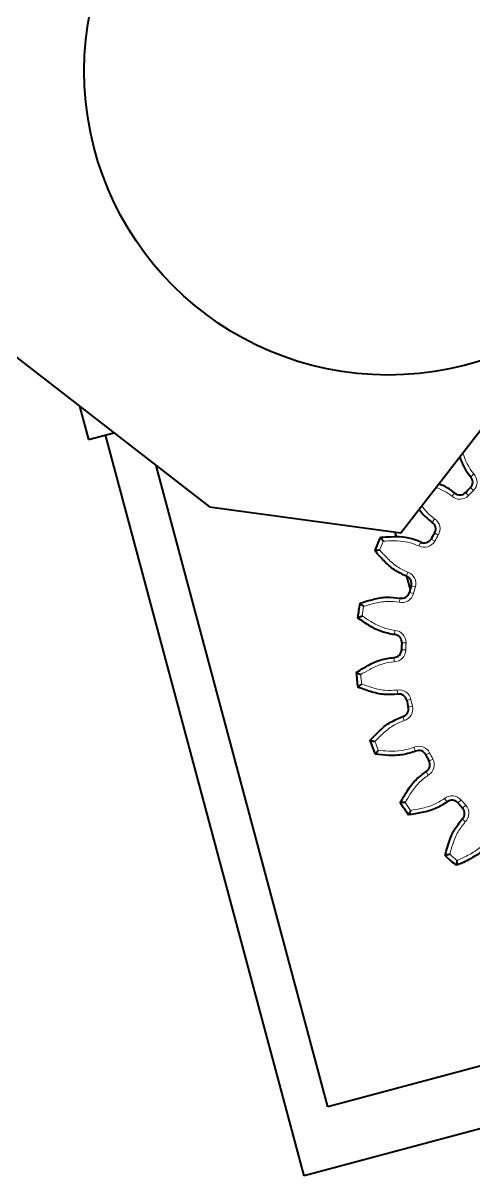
# Model space of a CAD drawing. Header units: inches. Extents: x 0 to 11, y 0 to 8.5.
# Drawn here: x 1.738 to 2.09, y 2.547 to 3.448 of the extents above; entities that cross this region are included whole.
import ezdxf

# ---------------------------------------------------------------- set-up
doc = ezdxf.new("R2010")
doc.units = ezdxf.units.IN
doc.header["$LTSCALE"] = 0.5
doc.header["$MEASUREMENT"] = 0
doc.layers.add('TANGENT_LINES', color=7, linetype='Continuous', lineweight=15)
doc.layers.add('Visible', color=7, linetype='Continuous', lineweight=40)

msp = doc.modelspace()

# ---------------------------------------------------------------- linework, layer by layer
at = {"layer": 'TANGENT_LINES'}
for p, q in [((2.08778, 3.09361), (2.09024, 3.09586)), ((2.07528, 3.08092), (2.07305, 3.07844)), ((2.0837, 3.08125), (2.08611, 3.07895)), ((2.08758, 3.08518), (2.08991, 3.0828)), ((2.05773, 3.05797), (2.05954, 3.06077)), ((2.05685, 3.04499), (2.05975, 3.04336)), ((2.05962, 3.04976), (2.06248, 3.04804)), ((2.04877, 3.04258), (2.04723, 3.03962)), ((2.03748, 3.01599), (2.03854, 3.01915)), ((2.04136, 3.0085), (2.04455, 3.00755)), ((2.03985, 3.00319), (2.04307, 3.00234)), ((2.03263, 2.99885), (2.03188, 2.9956)), ((2.02831, 2.97029), (2.02855, 2.97361)), ((2.03392, 2.964), (2.03725, 2.96387)), ((2.03379, 2.95848), (2.03712, 2.95845)), ((2.02787, 2.95248), (2.02795, 2.94915)), ((2.03079, 2.92374), (2.0302, 2.92702)), ((2.03779, 2.91904), (2.04105, 2.91974)), ((2.03903, 2.91367), (2.04227, 2.91447)), ((2.03479, 2.90638), (2.0357, 2.90317)), ((2.04477, 2.87927), (2.04338, 2.8823)), ((2.05272, 2.87647), (2.0557, 2.87795)), ((2.05819, 2.87315), (2.05526, 2.87157)), ((2.05464, 2.86057), (2.05296, 2.86346)), ((2.06727, 2.84226), (2.06937, 2.83967)), ((2.08028, 2.84112), (2.07777, 2.83894)), ((2.08389, 2.83708), (2.08144, 2.83482)), ((2.08358, 2.82402), (2.08124, 2.8264))]:
    msp.add_line(p, q, dxfattribs=at)
for centre, radius, start, end in [((2.12479, 3.12411), 0.04463, 195.15062, 219.26628), ((2.08333, 3.0895), 0.00939, 314.5187, 42.64271), ((2.04762, 3.04718), 0.0403, 50.86351, 71.11887), ((2.21378, 2.95683), 0.17667, 134.5187, 136.27463), ((2.08313, 3.0936), 0.04043, 213.94163, 234.30839), ((2.07932, 3.08544), 0.00939, 228.15061, 316.27463), ((2.05443, 3.05289), 0.00939, 328.9187, 57.04271), ((2.21378, 2.95683), 0.17667, 148.9187, 150.67463), ((2.21378, 2.95683), 0.21267, 155.9968, 157.99653), ((2.05156, 3.04796), 0.00939, 242.55061, 330.67463), ((2.03555, 3.01024), 0.00939, 343.3187, 71.44271), ((2.034, 3.00476), 0.00939, 256.95061, 345.07463), ((2.21378, 2.95683), 0.17667, 163.3187, 165.07463), ((2.21378, 2.95683), 0.21267, 170.3968, 172.39653), ((2.02787, 2.96424), 0.00939, 357.7187, 85.84271), ((2.21378, 2.95683), 0.17667, 177.7187, 179.47463), ((2.02773, 2.95854), 0.00939, 271.35061, 359.47463), ((2.21378, 2.95683), 0.21267, 184.7968, 186.79653), ((2.03187, 2.91777), 0.00939, 12.1187, 100.24271), ((2.21378, 2.95683), 0.17667, 192.1187, 193.87463), ((2.03315, 2.91222), 0.00939, 285.75061, 13.87463), ((2.21378, 2.95683), 0.21267, 199.1968, 201.19653), ((2.04729, 2.87376), 0.00939, 26.5187, 114.64271), ((2.04992, 2.8687), 0.00939, 300.15061, 28.27463), ((2.21378, 2.95683), 0.17667, 206.5187, 208.27463), ((2.21378, 2.95683), 0.21267, 213.5968, 215.59653), ((2.07319, 2.83497), 0.00939, 40.9187, 129.04271), ((2.21378, 2.95683), 0.17667, 220.9187, 222.67463), ((2.07699, 2.83071), 0.00939, 314.55061, 42.67463), ((2.21378, 2.95683), 0.21267, 227.9968, 229.99653)]:
    msp.add_arc(centre, radius, start, end, dxfattribs=at)
for points, knots in [([(2.0166, 3.03651), (2.01835, 3.03454), (2.02206, 3.03034), (2.02987, 3.02318), (2.03569, 3.02047), (2.03854, 3.01915)], [0, 0, 0, 0, 0.311529, 0.663788, 1, 1, 1, 1]), ([(2.04723, 3.03962), (2.0443, 3.04075), (2.03831, 3.04306), (2.02773, 3.04371), (2.02213, 3.04346), (2.0195, 3.04334)], [0, 0, 0, 0, 0.336212, 0.688471, 1, 1, 1, 1]), ([(2.03188, 2.9956), (2.02876, 2.99597), (2.02238, 2.99672), (2.01197, 2.99471), (2.00661, 2.99308), (2.00409, 2.99231)], [0, 0, 0, 0, 0.336212, 0.688471, 1, 1, 1, 1]), ([(2.00298, 2.98497), (2.00516, 2.9835), (2.0098, 2.98035), (2.01915, 2.97536), (2.02546, 2.97418), (2.02855, 2.97361)], [0, 0, 0, 0, 0.311529, 0.663788, 1, 1, 1, 1]), ([(2.02795, 2.94915), (2.02484, 2.94873), (2.01847, 2.94786), (2.0089, 2.94333), (2.00411, 2.94042), (2.00186, 2.93905)], [0, 0, 0, 0, 0.336212, 0.688471, 1, 1, 1, 1]), ([(2.00261, 2.93167), (2.00509, 2.93078), (2.01036, 2.92888), (2.02066, 2.92637), (2.02707, 2.92681), (2.0302, 2.92702)], [0, 0, 0, 0, 0.311529, 0.663788, 1, 1, 1, 1]), ([(2.0357, 2.90317), (2.03279, 2.90199), (2.02684, 2.89958), (2.01869, 2.89281), (2.01478, 2.88879), (2.01294, 2.88691)], [0, 0, 0, 0, 0.336212, 0.688471, 1, 1, 1, 1]), ([(2.0155, 2.87994), (2.01812, 2.8797), (2.0237, 2.87917), (2.0343, 2.8793), (2.0404, 2.88131), (2.04338, 2.8823)], [0, 0, 0, 0, 0.311529, 0.663788, 1, 1, 1, 1]), ([(2.05464, 2.86057), (2.05212, 2.85871), (2.04695, 2.85488), (2.04074, 2.8463), (2.03795, 2.84144), (2.03664, 2.83916)], [0, 0, 0, 0, 0.336212, 0.688471, 1, 1, 1, 1]), ([(2.04085, 2.83305), (2.04345, 2.83346), (2.04899, 2.83434), (2.05922, 2.8371), (2.06463, 2.84057), (2.06727, 2.84226)], [0, 0, 0, 0, 0.311529, 0.663788, 1, 1, 1, 1]), ([(2.08358, 2.82402), (2.0816, 2.82158), (2.07755, 2.8166), (2.07367, 2.80674), (2.07217, 2.80134), (2.07147, 2.7988)], [0, 0, 0, 0, 0.336212, 0.688471, 1, 1, 1, 1]), ([(2.07707, 2.79393), (2.07949, 2.79498), (2.08463, 2.79721), (2.09385, 2.80242), (2.09823, 2.80713), (2.10036, 2.80943)], [0, 0, 0, 0, 0.311529, 0.663788, 1, 1, 1, 1])]:
    msp.add_open_spline(points, degree=3, knots=knots, dxfattribs=at)
at = {"layer": 'Visible'}
for p, q in [((1.46926, 3.39134), (1.88357, 3.07017)), ((2.03314, 3.04972), (2.16528, 3.22017)), ((1.78216, 3.14878), (1.78914, 3.12274)), ((1.78914, 3.12274), (1.80891, 3.12804)), ((1.95754, 2.54746), (1.80244, 3.12631)), ((1.97624, 2.60144), (1.84201, 3.10238)), ((1.88357, 3.07017), (2.03314, 3.04972)), ((2.0285, 3.05036), (2.02947, 3.04672)), ((2.03773, 3.0159), (2.0405, 3.00556)), ((2.60367, 2.76956), (1.97624, 2.60144)), ((2.61465, 2.72353), (1.95754, 2.54746))]:
    msp.add_line(p, q, dxfattribs=at)
msp.add_circle((2.02334, 3.41063), 0.23753, dxfattribs=at)
for centre, radius, start, end in [((2.12304, 3.12299), 0.0459, 197.31815, 219.80804), ((2.08333, 3.0895), 0.00606, 314.5187, 42.64271), ((2.04822, 3.04815), 0.0425, 50.45457, 69.93218), ((2.07932, 3.08544), 0.00606, 228.15061, 316.27463), ((2.21378, 2.95683), 0.18, 134.5187, 136.27463), ((2.08238, 3.09281), 0.04267, 215.08024, 234.7097), ((2.05443, 3.05289), 0.00606, 328.9187, 57.04271), ((2.21378, 2.95683), 0.216, 155.46958, 158.52375), ((2.02914, 2.99927), 0.04755, 65.61594, 89.59187), ((2.05156, 3.04796), 0.00606, 242.55061, 330.67463), ((2.21378, 2.95683), 0.18, 148.9187, 150.67463), ((2.03555, 3.01024), 0.00606, 343.3187, 71.44271), ((2.21378, 2.95683), 0.18, 163.3187, 165.07463), ((2.034, 3.00476), 0.00606, 256.95061, 345.07463), ((2.21378, 2.95683), 0.216, 169.86958, 172.92375), ((2.02787, 2.96424), 0.00606, 357.7187, 85.84271), ((2.21378, 2.95683), 0.18, 177.7187, 179.47463), ((2.02773, 2.95854), 0.00606, 271.35061, 359.47463), ((2.21378, 2.95683), 0.216, 184.26958, 187.32375), ((2.03187, 2.91777), 0.00606, 12.1187, 100.24271), ((2.21378, 2.95683), 0.18, 192.1187, 193.87463), ((2.03315, 2.91222), 0.00606, 285.75061, 13.87463), ((2.21378, 2.95683), 0.216, 198.66958, 201.72375), ((2.04729, 2.87376), 0.00606, 26.5187, 114.64271), ((2.21378, 2.95683), 0.18, 206.5187, 208.27463), ((2.04992, 2.8687), 0.00606, 300.15061, 28.27463), ((2.21378, 2.95683), 0.216, 213.06958, 216.12375), ((2.07319, 2.83497), 0.00606, 40.9187, 129.04271), ((2.21378, 2.95683), 0.18, 220.9187, 222.67463), ((2.07699, 2.83071), 0.00606, 314.55061, 42.67463), ((2.21378, 2.95683), 0.216, 227.46958, 230.52375)]:
    msp.add_arc(centre, radius, start, end, dxfattribs=at)
for points, knots in [([(2.01728, 3.04651), (2.01728, 3.04651), (2.01729, 3.04651), (2.02813, 3.04697), (2.02918, 3.04686), (2.02948, 3.04682)], [0, 0, 0, 0, 0.006136, 0.714933, 1, 1, 1, 1]), ([(2.01728, 3.04651), (2.01731, 3.04647), (2.01739, 3.04636), (2.01768, 3.04594), (2.01813, 3.0453), (2.01866, 3.04455), (2.01947, 3.0434), (2.0195, 3.04335), (2.0195, 3.04334)], [0, 0, 0, 0, 0.095236, 0.254642, 0.454726, 0.690499, 0.951975, 1, 1, 1, 1]), ([(2.01278, 3.03591), (2.01283, 3.03592), (2.01296, 3.03594), (2.01346, 3.03602), (2.01425, 3.03614), (2.01515, 3.03628), (2.01654, 3.0365), (2.0166, 3.03651), (2.0166, 3.03651)], [0, 0, 0, 0, 0.095236, 0.254642, 0.454726, 0.690499, 0.951975, 1, 1, 1, 1]), ([(2.03748, 3.01599), (2.0343, 3.01748), (2.02786, 3.02049), (2.01964, 3.02797), (2.01505, 3.03329), (2.01278, 3.03591)], [0, 0, 0, 0, 0.331324, 0.66949, 1, 1, 1, 1]), ([(2.00115, 2.99483), (2.00115, 2.99483), (2.00116, 2.99483), (2.01269, 2.99848), (2.0217, 2.99994), (2.02901, 2.99921), (2.03263, 2.99885)], [0, 0, 0, 0, 0.002853, 0.332412, 0.669618, 1, 1, 1, 1]), ([(2.00115, 2.99483), (2.00119, 2.99479), (2.00129, 2.9947), (2.00168, 2.99438), (2.00228, 2.99386), (2.00298, 2.99327), (2.00404, 2.99235), (2.00409, 2.99232), (2.00409, 2.99231)], [0, 0, 0, 0, 0.095236, 0.254642, 0.454726, 0.690499, 0.951975, 1, 1, 1, 1]), ([(1.99943, 2.98344), (1.99947, 2.98346), (1.9996, 2.98352), (2.00007, 2.98372), (2.00079, 2.98403), (2.00163, 2.98439), (2.00292, 2.98495), (2.00298, 2.98497), (2.00298, 2.98497)], [0, 0, 0, 0, 0.095236, 0.254642, 0.454726, 0.690499, 0.951975, 1, 1, 1, 1]), ([(2.02831, 2.97029), (2.02485, 2.97094), (2.01787, 2.97225), (2.00805, 2.97745), (2.00228, 2.98146), (1.99943, 2.98344)], [0, 0, 0, 0, 0.331324, 0.66949, 1, 1, 1, 1]), ([(1.99838, 2.94075), (1.99838, 2.94075), (1.99839, 2.94076), (2.00865, 2.94716), (2.01702, 2.95082), (2.02428, 2.95193), (2.02787, 2.95248)], [0, 0, 0, 0, 0.002853, 0.332412, 0.669618, 1, 1, 1, 1]), ([(1.99838, 2.94075), (1.99843, 2.94073), (1.99855, 2.94067), (1.99901, 2.94045), (1.99972, 2.9401), (2.00054, 2.9397), (2.0018, 2.93908), (2.00185, 2.93905), (2.00186, 2.93905)], [0, 0, 0, 0, 0.095236, 0.254642, 0.454726, 0.690499, 0.951975, 1, 1, 1, 1]), ([(1.99954, 2.9293), (1.99958, 2.92933), (1.99969, 2.92941), (2.00009, 2.92972), (2.00072, 2.9302), (2.00145, 2.93076), (2.00256, 2.93163), (2.0026, 2.93166), (2.00261, 2.93167)], [0, 0, 0, 0, 0.095236, 0.254642, 0.454726, 0.690499, 0.951975, 1, 1, 1, 1]), ([(2.03079, 2.92374), (2.02728, 2.92351), (2.0202, 2.92305), (2.00938, 2.92564), (2.0028, 2.92809), (1.99954, 2.9293)], [0, 0, 0, 0, 0.331324, 0.66949, 1, 1, 1, 1]), ([(2.00915, 2.88769), (2.00915, 2.88769), (2.00916, 2.8877), (2.0175, 2.89646), (2.0247, 2.90207), (2.03145, 2.90496), (2.03479, 2.90638)], [0, 0, 0, 0, 0.002853, 0.332412, 0.669618, 1, 1, 1, 1]), ([(2.00915, 2.88769), (2.0092, 2.88768), (2.00933, 2.88765), (2.00983, 2.88755), (2.0106, 2.88739), (2.0115, 2.88721), (2.01287, 2.88692), (2.01293, 2.88691), (2.01294, 2.88691)], [0, 0, 0, 0, 0.095236, 0.254642, 0.454726, 0.690499, 0.951975, 1, 1, 1, 1]), ([(2.01312, 2.87689), (2.01315, 2.87693), (2.01324, 2.87703), (2.01355, 2.87743), (2.01404, 2.87806), (2.0146, 2.87878), (2.01546, 2.87989), (2.0155, 2.87993), (2.0155, 2.87994)], [0, 0, 0, 0, 0.095236, 0.254642, 0.454726, 0.690499, 0.951975, 1, 1, 1, 1]), ([(2.04477, 2.87927), (2.04143, 2.87817), (2.03468, 2.87596), (2.02356, 2.87579), (2.01657, 2.87652), (2.01312, 2.87689)], [0, 0, 0, 0, 0.331324, 0.66949, 1, 1, 1, 1]), ([(2.03277, 2.83897), (2.03277, 2.83897), (2.03278, 2.83898), (2.03868, 2.84954), (2.04425, 2.85677), (2.05008, 2.86124), (2.05296, 2.86346)], [0, 0, 0, 0, 0.002853, 0.332412, 0.669618, 1, 1, 1, 1]), ([(2.03664, 2.83916), (2.03663, 2.83916), (2.03657, 2.83915), (2.03517, 2.83909), (2.03426, 2.83905), (2.03347, 2.83901), (2.03296, 2.83898), (2.03282, 2.83897), (2.03277, 2.83897)], [0, 0, 0, 0, 0.048025, 0.309501, 0.545274, 0.745358, 0.904764, 1, 1, 1, 1]), ([(2.06937, 2.83967), (2.0664, 2.83778), (2.06042, 2.83396), (2.04969, 2.83103), (2.04274, 2.83), (2.03931, 2.82949)], [0, 0, 0, 0, 0.331324, 0.66949, 1, 1, 1, 1]), ([(2.04085, 2.83305), (2.04085, 2.83304), (2.04083, 2.83299), (2.04027, 2.8317), (2.0399, 2.83086), (2.03959, 2.83013), (2.03938, 2.82967), (2.03933, 2.82954), (2.03931, 2.82949)], [0, 0, 0, 0, 0.048025, 0.309501, 0.545274, 0.745358, 0.904764, 1, 1, 1, 1]), ([(2.06777, 2.79766), (2.06777, 2.79766), (2.06777, 2.79767), (2.07087, 2.80937), (2.07446, 2.81776), (2.079, 2.82354), (2.08124, 2.8264)], [0, 0, 0, 0, 0.002853, 0.332412, 0.669618, 1, 1, 1, 1]), ([(2.07147, 2.7988), (2.07146, 2.7988), (2.07141, 2.79878), (2.07006, 2.79837), (2.06919, 2.7981), (2.06843, 2.79787), (2.06795, 2.79772), (2.06782, 2.79767), (2.06777, 2.79766)], [0, 0, 0, 0, 0.048025, 0.309501, 0.545274, 0.745358, 0.904764, 1, 1, 1, 1]), ([(2.09554, 2.80017), (2.09552, 2.80016), (2.09535, 2.80002), (2.08519, 2.79341), (2.07935, 2.7912), (2.07646, 2.79011)], [0, 0, 0, 0, 0.048993, 0.52994, 1, 1, 1, 1]), ([(2.07707, 2.79393), (2.07707, 2.79392), (2.07706, 2.79386), (2.07684, 2.79248), (2.0767, 2.79157), (2.07657, 2.79079), (2.07649, 2.79029), (2.07647, 2.79016), (2.07646, 2.79011)], [0, 0, 0, 0, 0.048025, 0.309501, 0.545274, 0.745358, 0.904764, 1, 1, 1, 1])]:
    msp.add_open_spline(points, degree=3, knots=knots, dxfattribs=at)

doc.saveas('drawing.dxf')
